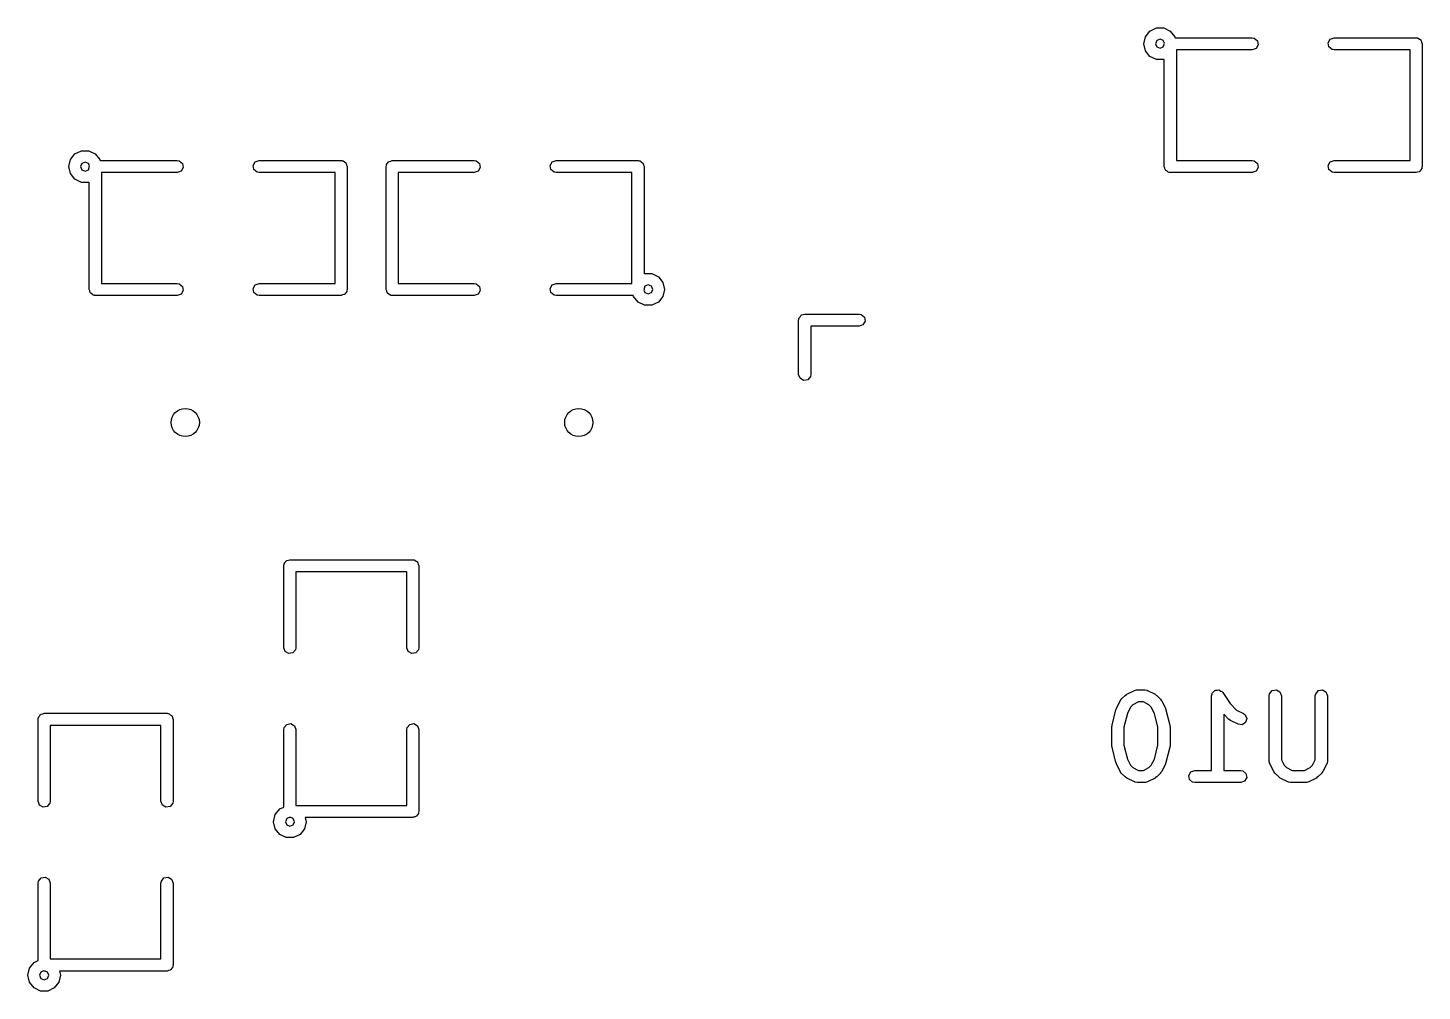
# Model space of a CAD drawing. Extents: x 0.07 to 3.45, y 0.19 to 1.81.
# Drawn here: x 1.907 to 2.588, y 1.082 to 1.553 of the extents above; entities that cross this region are included whole.
import ezdxf

# ---------------------------------------------------------------- set-up
doc = ezdxf.new("R2010")
doc.units = 0
doc.header["$MEASUREMENT"] = 0
doc.layers.add('BLACK', color=7, linetype='CONTINUOUS')

msp = doc.modelspace()

# ---------------------------------------------------------------- linework, layer by layer
at = {"layer": 'BLACK', "linetype": 'CONTINUOUS'}
for p, q in [((2.45504, 1.55122), (2.45823, 1.55275)), ((2.45823, 1.55275), (2.46177, 1.55275)), ((2.46177, 1.55275), (2.46496, 1.55122)), ((2.45205, 1.545), (2.45283, 1.54845)), ((2.45283, 1.54845), (2.45504, 1.55122)), ((2.45843, 1.54657), (2.45778, 1.545)), ((2.46, 1.54722), (2.45843, 1.54657)), ((2.46157, 1.54657), (2.46, 1.54722)), ((2.4621, 1.54529), (2.46157, 1.54657)), ((2.46496, 1.55122), (2.46717, 1.54845)), ((2.46717, 1.54845), (2.46728, 1.54795)), ((2.46728, 1.54795), (2.505, 1.54795)), ((2.505, 1.54795), (2.50601, 1.54777)), ((2.50601, 1.54777), (2.50756, 1.54648)), ((2.50756, 1.54648), (2.50791, 1.54449)), ((2.54209, 1.54551), (2.5431, 1.54726)), ((2.5431, 1.54726), (2.545, 1.54795)), ((2.545, 1.54795), (2.585, 1.54795)), ((2.585, 1.54795), (2.58538, 1.54789)), ((2.58538, 1.54789), (2.58551, 1.54791)), ((2.58551, 1.54791), (2.58563, 1.54784)), ((2.58563, 1.54784), (2.58601, 1.54777)), ((2.58601, 1.54777), (2.5866, 1.54728)), ((2.5866, 1.54728), (2.58726, 1.5469)), ((2.58726, 1.5469), (2.58735, 1.54665)), ((2.58735, 1.54665), (2.58756, 1.54648)), ((2.58756, 1.54648), (2.58769, 1.54572)), ((2.58769, 1.54572), (2.58795, 1.545)), ((2.45283, 1.54155), (2.45205, 1.545)), ((2.45504, 1.53878), (2.45283, 1.54155)), ((2.45778, 1.545), (2.45843, 1.54343)), ((2.45843, 1.54343), (2.46, 1.54278)), ((2.46, 1.54278), (2.46157, 1.54343)), ((2.46157, 1.54343), (2.46205, 1.54459)), ((2.46205, 1.545), (2.4621, 1.54529)), ((2.46205, 1.54459), (2.46205, 1.545)), ((2.505, 1.54205), (2.46795, 1.54205)), ((2.46795, 1.54205), (2.46795, 1.48795)), ((2.5069, 1.54274), (2.505, 1.54205)), ((2.50791, 1.54449), (2.5069, 1.54274)), ((2.54244, 1.54352), (2.54209, 1.54551)), ((2.54399, 1.54223), (2.54244, 1.54352)), ((2.545, 1.54205), (2.54399, 1.54223)), ((2.58205, 1.54205), (2.545, 1.54205)), ((2.58205, 1.48795), (2.58205, 1.54205)), ((2.58795, 1.545), (2.58795, 1.485)), ((2.45823, 1.53725), (2.45504, 1.53878)), ((2.46177, 1.53725), (2.45823, 1.53725)), ((2.46205, 1.53738), (2.46177, 1.53725)), ((2.46205, 1.485), (2.46205, 1.53738)), ((1.92783, 1.48845), (1.93004, 1.49122)), ((1.93004, 1.49122), (1.93323, 1.49275)), ((1.93323, 1.49275), (1.93677, 1.49275)), ((1.93677, 1.49275), (1.93996, 1.49122)), ((1.93996, 1.49122), (1.94217, 1.48845)), ((1.92705, 1.485), (1.92783, 1.48845)), ((1.92783, 1.48155), (1.92705, 1.485)), ((1.93343, 1.48657), (1.93278, 1.485)), ((1.93278, 1.485), (1.93343, 1.48343)), ((1.935, 1.48722), (1.93343, 1.48657)), ((1.93657, 1.48657), (1.935, 1.48722)), ((1.9371, 1.48529), (1.93657, 1.48657)), ((1.93657, 1.48343), (1.93705, 1.48459)), ((1.93705, 1.485), (1.9371, 1.48529)), ((1.93705, 1.48459), (1.93705, 1.485)), ((1.94217, 1.48845), (1.94228, 1.48795)), ((1.94228, 1.48795), (1.98, 1.48795)), ((1.98, 1.48795), (1.98101, 1.48777)), ((1.98101, 1.48777), (1.98256, 1.48648)), ((1.98291, 1.48449), (1.9819, 1.48274)), ((1.98256, 1.48648), (1.98291, 1.48449)), ((2.01709, 1.48551), (2.0181, 1.48726)), ((2.01744, 1.48352), (2.01709, 1.48551)), ((2.0181, 1.48726), (2.02, 1.48795)), ((2.02, 1.48795), (2.06, 1.48795)), ((2.06, 1.48795), (2.06038, 1.48789)), ((2.06038, 1.48789), (2.06051, 1.48791)), ((2.06051, 1.48791), (2.06063, 1.48784)), ((2.06063, 1.48784), (2.06101, 1.48777)), ((2.06101, 1.48777), (2.0616, 1.48728)), ((2.0616, 1.48728), (2.06226, 1.4869)), ((2.06226, 1.4869), (2.06235, 1.48665)), ((2.06235, 1.48665), (2.06256, 1.48648)), ((2.06256, 1.48648), (2.06269, 1.48572)), ((2.06269, 1.48572), (2.06295, 1.485)), ((2.06295, 1.485), (2.06295, 1.425)), ((2.08205, 1.485), (2.08211, 1.48538)), ((2.08205, 1.425), (2.08205, 1.485)), ((2.08209, 1.48551), (2.08216, 1.48563)), ((2.08211, 1.48538), (2.08209, 1.48551)), ((2.08216, 1.48563), (2.08223, 1.48601)), ((2.08223, 1.48601), (2.08272, 1.4866)), ((2.08272, 1.4866), (2.0831, 1.48726)), ((2.0831, 1.48726), (2.08335, 1.48735)), ((2.08335, 1.48735), (2.08352, 1.48756)), ((2.08352, 1.48756), (2.08428, 1.48769)), ((2.08428, 1.48769), (2.085, 1.48795)), ((2.085, 1.48795), (2.125, 1.48795)), ((2.125, 1.48795), (2.12601, 1.48777)), ((2.12601, 1.48777), (2.12756, 1.48648)), ((2.12791, 1.48449), (2.1269, 1.48274)), ((2.12756, 1.48648), (2.12791, 1.48449)), ((2.16209, 1.48551), (2.1631, 1.48726)), ((2.16244, 1.48352), (2.16209, 1.48551)), ((2.1631, 1.48726), (2.165, 1.48795)), ((2.165, 1.48795), (2.205, 1.48795)), ((2.205, 1.48795), (2.20538, 1.48789)), ((2.20538, 1.48789), (2.20551, 1.48791)), ((2.20551, 1.48791), (2.20563, 1.48784)), ((2.20563, 1.48784), (2.20601, 1.48777)), ((2.20601, 1.48777), (2.2066, 1.48728)), ((2.2066, 1.48728), (2.20726, 1.4869)), ((2.20726, 1.4869), (2.20735, 1.48665)), ((2.20735, 1.48665), (2.20756, 1.48648)), ((2.20756, 1.48648), (2.20769, 1.48572)), ((2.20769, 1.48572), (2.20795, 1.485)), ((2.20795, 1.485), (2.20795, 1.43262)), ((2.46231, 1.48428), (2.46205, 1.485)), ((2.46795, 1.48795), (2.505, 1.48795)), ((2.505, 1.48795), (2.50601, 1.48777)), ((2.50601, 1.48777), (2.50756, 1.48648)), ((2.50791, 1.48449), (2.5069, 1.48274)), ((2.50756, 1.48648), (2.50791, 1.48449)), ((2.54209, 1.48551), (2.5431, 1.48726)), ((2.54244, 1.48352), (2.54209, 1.48551)), ((2.5431, 1.48726), (2.545, 1.48795)), ((2.545, 1.48795), (2.58205, 1.48795)), ((2.58791, 1.48449), (2.58784, 1.48437)), ((2.58795, 1.485), (2.58789, 1.48462)), ((2.58789, 1.48462), (2.58791, 1.48449)), ((1.93004, 1.47878), (1.92783, 1.48155)), ((1.93323, 1.47725), (1.93004, 1.47878)), ((1.93343, 1.48343), (1.935, 1.48278)), ((1.935, 1.48278), (1.93657, 1.48343)), ((1.98, 1.48205), (1.94295, 1.48205)), ((1.94295, 1.48205), (1.94295, 1.42795)), ((1.9819, 1.48274), (1.98, 1.48205)), ((2.01899, 1.48223), (2.01744, 1.48352)), ((2.02, 1.48205), (2.01899, 1.48223)), ((2.05705, 1.48205), (2.02, 1.48205)), ((2.05705, 1.42795), (2.05705, 1.48205)), ((2.125, 1.48205), (2.08795, 1.48205)), ((2.08795, 1.48205), (2.08795, 1.42795)), ((2.1269, 1.48274), (2.125, 1.48205)), ((2.16399, 1.48223), (2.16244, 1.48352)), ((2.165, 1.48205), (2.16399, 1.48223)), ((2.20205, 1.48205), (2.165, 1.48205)), ((2.20205, 1.42795), (2.20205, 1.48205)), ((2.46244, 1.48352), (2.46231, 1.48428)), ((2.46265, 1.48335), (2.46244, 1.48352)), ((2.46274, 1.4831), (2.46265, 1.48335)), ((2.4634, 1.48272), (2.46274, 1.4831)), ((2.46399, 1.48223), (2.4634, 1.48272)), ((2.46437, 1.48216), (2.46399, 1.48223)), ((2.46449, 1.48209), (2.46437, 1.48216)), ((2.46462, 1.48211), (2.46449, 1.48209)), ((2.465, 1.48205), (2.46462, 1.48211)), ((2.505, 1.48205), (2.465, 1.48205)), ((2.5069, 1.48274), (2.505, 1.48205)), ((2.54399, 1.48223), (2.54244, 1.48352)), ((2.545, 1.48205), (2.54399, 1.48223)), ((2.585, 1.48205), (2.545, 1.48205)), ((2.58572, 1.48231), (2.585, 1.48205)), ((2.58648, 1.48244), (2.58572, 1.48231)), ((2.58665, 1.48265), (2.58648, 1.48244)), ((2.5869, 1.48274), (2.58665, 1.48265)), ((2.58728, 1.4834), (2.5869, 1.48274)), ((2.58777, 1.48399), (2.58728, 1.4834)), ((2.58784, 1.48437), (2.58777, 1.48399)), ((1.93677, 1.47725), (1.93323, 1.47725)), ((1.93705, 1.47738), (1.93677, 1.47725)), ((1.93705, 1.425), (1.93705, 1.47738)), ((2.20795, 1.43262), (2.20823, 1.43275)), ((2.20823, 1.43275), (2.21177, 1.43275)), ((2.21177, 1.43275), (2.21496, 1.43122)), ((2.21496, 1.43122), (2.21717, 1.42845)), ((1.93731, 1.42428), (1.93705, 1.425)), ((1.93744, 1.42352), (1.93731, 1.42428)), ((1.93765, 1.42335), (1.93744, 1.42352)), ((1.93774, 1.4231), (1.93765, 1.42335)), ((1.9384, 1.42272), (1.93774, 1.4231)), ((1.94295, 1.42795), (1.98, 1.42795)), ((1.98, 1.42795), (1.98101, 1.42777)), ((1.98101, 1.42777), (1.98256, 1.42648)), ((1.98291, 1.42449), (1.9819, 1.42274)), ((1.98256, 1.42648), (1.98291, 1.42449)), ((2.01709, 1.42551), (2.0181, 1.42726)), ((2.01744, 1.42352), (2.01709, 1.42551)), ((2.01899, 1.42223), (2.01744, 1.42352)), ((2.0181, 1.42726), (2.02, 1.42795)), ((2.02, 1.42795), (2.05705, 1.42795)), ((2.06228, 1.4234), (2.0619, 1.42274)), ((2.06277, 1.42399), (2.06228, 1.4234)), ((2.06284, 1.42437), (2.06277, 1.42399)), ((2.06291, 1.42449), (2.06284, 1.42437)), ((2.06295, 1.425), (2.06289, 1.42462)), ((2.06289, 1.42462), (2.06291, 1.42449)), ((2.08231, 1.42428), (2.08205, 1.425)), ((2.08244, 1.42352), (2.08231, 1.42428)), ((2.08265, 1.42335), (2.08244, 1.42352)), ((2.08274, 1.4231), (2.08265, 1.42335)), ((2.0834, 1.42272), (2.08274, 1.4231)), ((2.08795, 1.42795), (2.125, 1.42795)), ((2.125, 1.42795), (2.12601, 1.42777)), ((2.12601, 1.42777), (2.12756, 1.42648)), ((2.12791, 1.42449), (2.1269, 1.42274)), ((2.12756, 1.42648), (2.12791, 1.42449)), ((2.16209, 1.42551), (2.1631, 1.42726)), ((2.16244, 1.42352), (2.16209, 1.42551)), ((2.16399, 1.42223), (2.16244, 1.42352)), ((2.1631, 1.42726), (2.165, 1.42795)), ((2.165, 1.42795), (2.20205, 1.42795)), ((2.20795, 1.425), (2.2079, 1.42471)), ((2.2079, 1.42471), (2.20843, 1.42343)), ((2.20843, 1.42657), (2.20795, 1.42541)), ((2.20795, 1.42541), (2.20795, 1.425)), ((2.21, 1.42722), (2.20843, 1.42657)), ((2.20843, 1.42343), (2.21, 1.42278)), ((2.21157, 1.42657), (2.21, 1.42722)), ((2.21, 1.42278), (2.21157, 1.42343)), ((2.21222, 1.425), (2.21157, 1.42657)), ((2.21157, 1.42343), (2.21222, 1.425)), ((2.21717, 1.42845), (2.21795, 1.425)), ((2.21795, 1.425), (2.21717, 1.42155)), ((1.93899, 1.42223), (1.9384, 1.42272)), ((1.93937, 1.42216), (1.93899, 1.42223)), ((1.93949, 1.42209), (1.93937, 1.42216)), ((1.93962, 1.42211), (1.93949, 1.42209)), ((1.94, 1.42205), (1.93962, 1.42211)), ((1.98, 1.42205), (1.94, 1.42205)), ((1.9819, 1.42274), (1.98, 1.42205)), ((2.02, 1.42205), (2.01899, 1.42223)), ((2.06, 1.42205), (2.02, 1.42205)), ((2.06072, 1.42231), (2.06, 1.42205)), ((2.06148, 1.42244), (2.06072, 1.42231)), ((2.06165, 1.42265), (2.06148, 1.42244)), ((2.0619, 1.42274), (2.06165, 1.42265)), ((2.08399, 1.42223), (2.0834, 1.42272)), ((2.08437, 1.42216), (2.08399, 1.42223)), ((2.08449, 1.42209), (2.08437, 1.42216)), ((2.08462, 1.42211), (2.08449, 1.42209)), ((2.085, 1.42205), (2.08462, 1.42211)), ((2.125, 1.42205), (2.085, 1.42205)), ((2.1269, 1.42274), (2.125, 1.42205)), ((2.165, 1.42205), (2.16399, 1.42223)), ((2.20272, 1.42205), (2.165, 1.42205)), ((2.20283, 1.42155), (2.20272, 1.42205)), ((2.20504, 1.41878), (2.20283, 1.42155)), ((2.20823, 1.41725), (2.20504, 1.41878)), ((2.21177, 1.41725), (2.20823, 1.41725)), ((2.21496, 1.41878), (2.21177, 1.41725)), ((2.21717, 1.42155), (2.21496, 1.41878)), ((2.28346, 1.41004), (2.28353, 1.41042)), ((2.28346, 1.38346), (2.28346, 1.41004)), ((2.28351, 1.41055), (2.28357, 1.41067)), ((2.28353, 1.41042), (2.28351, 1.41055)), ((2.28357, 1.41067), (2.28364, 1.41105)), ((2.28364, 1.41105), (2.28414, 1.41164)), ((2.28414, 1.41164), (2.28452, 1.4123)), ((2.28452, 1.4123), (2.28477, 1.41239)), ((2.28477, 1.41239), (2.28494, 1.4126)), ((2.28494, 1.4126), (2.2857, 1.41273)), ((2.2857, 1.41273), (2.28642, 1.41299)), ((2.28642, 1.41299), (2.31299, 1.41299)), ((2.31299, 1.41299), (2.314, 1.41281)), ((2.314, 1.41281), (2.31555, 1.41152)), ((2.3159, 1.40953), (2.31489, 1.40778)), ((2.31555, 1.41152), (2.3159, 1.40953)), ((2.31299, 1.40709), (2.28937, 1.40709)), ((2.28937, 1.40709), (2.28937, 1.38346)), ((2.31489, 1.40778), (2.31299, 1.40709)), ((2.28416, 1.38157), (2.28346, 1.38346)), ((2.28919, 1.38245), (2.28789, 1.38091)), ((2.28937, 1.38346), (2.28919, 1.38245)), ((2.2859, 1.38056), (2.28416, 1.38157)), ((2.28789, 1.38091), (2.2859, 1.38056)), ((2.03205, 1.29), (2.03211, 1.29038)), ((2.03205, 1.25), (2.03205, 1.29)), ((2.03209, 1.29051), (2.03216, 1.29063)), ((2.03211, 1.29038), (2.03209, 1.29051)), ((2.03216, 1.29063), (2.03223, 1.29101)), ((2.03223, 1.29101), (2.03272, 1.2916)), ((2.03272, 1.2916), (2.0331, 1.29226)), ((2.0331, 1.29226), (2.03335, 1.29235)), ((2.03335, 1.29235), (2.03352, 1.29256)), ((2.03352, 1.29256), (2.03428, 1.29269)), ((2.03428, 1.29269), (2.035, 1.29295)), ((2.035, 1.29295), (2.095, 1.29295)), ((2.09205, 1.28705), (2.03795, 1.28705)), ((2.03795, 1.28705), (2.03795, 1.25)), ((2.09205, 1.25), (2.09205, 1.28705)), ((2.095, 1.29295), (2.09538, 1.29289)), ((2.09538, 1.29289), (2.09551, 1.29291)), ((2.09551, 1.29291), (2.09563, 1.29284)), ((2.09563, 1.29284), (2.09601, 1.29277)), ((2.09601, 1.29277), (2.0966, 1.29228)), ((2.0966, 1.29228), (2.09726, 1.2919)), ((2.09726, 1.2919), (2.09735, 1.29165)), ((2.09735, 1.29165), (2.09756, 1.29148)), ((2.09756, 1.29148), (2.09769, 1.29072)), ((2.09769, 1.29072), (2.09795, 1.29)), ((2.09795, 1.29), (2.09795, 1.25)), ((2.03274, 1.2481), (2.03205, 1.25)), ((2.03449, 1.24709), (2.03274, 1.2481)), ((2.03648, 1.24744), (2.03449, 1.24709)), ((2.03777, 1.24899), (2.03648, 1.24744)), ((2.03795, 1.25), (2.03777, 1.24899)), ((2.09274, 1.2481), (2.09205, 1.25)), ((2.09449, 1.24709), (2.09274, 1.2481)), ((2.09648, 1.24744), (2.09449, 1.24709)), ((2.09777, 1.24899), (2.09648, 1.24744)), ((2.09795, 1.25), (2.09777, 1.24899)), ((2.44104, 1.2248), (2.44292, 1.22668)), ((2.44292, 1.22668), (2.44364, 1.22718)), ((2.44364, 1.22718), (2.44369, 1.22723)), ((2.44369, 1.22723), (2.44743, 1.2291)), ((2.44743, 1.2291), (2.44842, 1.2294)), ((2.44842, 1.2294), (2.44859, 1.22936)), ((2.44859, 1.22936), (2.44876, 1.22942)), ((2.44876, 1.22942), (2.4525, 1.22942)), ((2.4525, 1.22942), (2.45351, 1.22924)), ((2.45351, 1.22924), (2.45365, 1.22912)), ((2.45365, 1.22912), (2.45383, 1.2291)), ((2.45383, 1.2291), (2.45757, 1.22723)), ((2.45757, 1.22723), (2.45828, 1.2267)), ((2.45828, 1.2267), (2.45834, 1.22668)), ((2.45834, 1.22668), (2.46022, 1.2248)), ((2.48517, 1.22646), (2.48535, 1.22747)), ((2.48517, 1.19005), (2.48517, 1.22646)), ((2.48535, 1.22747), (2.48546, 1.2276)), ((2.48546, 1.2276), (2.48548, 1.22777)), ((2.48548, 1.22777), (2.4861, 1.22836)), ((2.4861, 1.22836), (2.48665, 1.22902)), ((2.48665, 1.22902), (2.48682, 1.22905)), ((2.48682, 1.22905), (2.48694, 1.22917)), ((2.48694, 1.22917), (2.48779, 1.22922)), ((2.48779, 1.22922), (2.48864, 1.22937)), ((2.48864, 1.22937), (2.48879, 1.22929)), ((2.48879, 1.22929), (2.48895, 1.2293)), ((2.48895, 1.2293), (2.48964, 1.22879)), ((2.48964, 1.22879), (2.49039, 1.22836)), ((2.49039, 1.22836), (2.49045, 1.2282)), ((2.49045, 1.2282), (2.49058, 1.2281)), ((2.49058, 1.2281), (2.49417, 1.22272)), ((2.51329, 1.22646), (2.51347, 1.22747)), ((2.51329, 1.19459), (2.51329, 1.22646)), ((2.51347, 1.22747), (2.51477, 1.22902)), ((2.51477, 1.22902), (2.51676, 1.22937)), ((2.51676, 1.22937), (2.51851, 1.22836)), ((2.51851, 1.22836), (2.5192, 1.22646)), ((2.5192, 1.22646), (2.5192, 1.19529)), ((2.53579, 1.22646), (2.53597, 1.22747)), ((2.53579, 1.19529), (2.53579, 1.22646)), ((2.53597, 1.22747), (2.53727, 1.22902)), ((2.53727, 1.22902), (2.53926, 1.22937)), ((2.53926, 1.22937), (2.54101, 1.22836)), ((2.54101, 1.22836), (2.5417, 1.22646)), ((2.5417, 1.22646), (2.5417, 1.19459)), ((2.43652, 1.21218), (2.43839, 1.21968)), ((2.43839, 1.21968), (2.4386, 1.22015)), ((2.4386, 1.22015), (2.43862, 1.22029)), ((2.43862, 1.22029), (2.44049, 1.22403)), ((2.44049, 1.22403), (2.44102, 1.22474)), ((2.44102, 1.22474), (2.44104, 1.2248)), ((2.44556, 1.22097), (2.44404, 1.21793)), ((2.44675, 1.22216), (2.44556, 1.22097)), ((2.44945, 1.22351), (2.44675, 1.22216)), ((2.45181, 1.22351), (2.44945, 1.22351)), ((2.45451, 1.22216), (2.45181, 1.22351)), ((2.4557, 1.22097), (2.45451, 1.22216)), ((2.45722, 1.21793), (2.4557, 1.22097)), ((2.46022, 1.2248), (2.46072, 1.22408)), ((2.46072, 1.22408), (2.46077, 1.22403)), ((2.46077, 1.22403), (2.46264, 1.22029)), ((2.46264, 1.22029), (2.46279, 1.2198)), ((2.46279, 1.2198), (2.46287, 1.21968)), ((2.46287, 1.21968), (2.46474, 1.21218)), ((2.49417, 1.22272), (2.49737, 1.21952)), ((2.49737, 1.21952), (2.50069, 1.21786)), ((1.91205, 1.215), (1.91211, 1.21538)), ((1.91205, 1.175), (1.91205, 1.215)), ((1.91209, 1.21551), (1.91216, 1.21563)), ((1.91211, 1.21538), (1.91209, 1.21551)), ((1.91216, 1.21563), (1.91223, 1.21601)), ((1.91223, 1.21601), (1.91272, 1.2166)), ((1.91272, 1.2166), (1.9131, 1.21726)), ((1.9131, 1.21726), (1.91335, 1.21735)), ((1.91335, 1.21735), (1.91352, 1.21756)), ((1.91352, 1.21756), (1.91428, 1.21769)), ((1.91428, 1.21769), (1.915, 1.21795)), ((1.915, 1.21795), (1.975, 1.21795)), ((1.97205, 1.21205), (1.91795, 1.21205)), ((1.91795, 1.21205), (1.91795, 1.175)), ((1.97205, 1.175), (1.97205, 1.21205)), ((1.975, 1.21795), (1.97538, 1.21789)), ((1.97538, 1.21789), (1.97551, 1.21791)), ((1.97551, 1.21791), (1.97563, 1.21784)), ((1.97563, 1.21784), (1.97601, 1.21777)), ((1.97601, 1.21777), (1.9766, 1.21728)), ((1.9766, 1.21728), (1.97726, 1.2169)), ((1.97726, 1.2169), (1.97735, 1.21665)), ((1.97735, 1.21665), (1.97756, 1.21648)), ((1.97756, 1.21648), (1.97769, 1.21572)), ((1.97769, 1.21572), (1.97795, 1.215)), ((1.97795, 1.215), (1.97795, 1.175)), ((2.03223, 1.21101), (2.03352, 1.21256)), ((2.03352, 1.21256), (2.03551, 1.21291)), ((2.03551, 1.21291), (2.03726, 1.2119)), ((2.09223, 1.21101), (2.09352, 1.21256)), ((2.09352, 1.21256), (2.09551, 1.21291)), ((2.09551, 1.21291), (2.09726, 1.2119)), ((2.43643, 1.21147), (2.43653, 1.21205)), ((2.43653, 1.21205), (2.43652, 1.21218)), ((2.44404, 1.21793), (2.44233, 1.2111)), ((2.45893, 1.2111), (2.45722, 1.21793)), ((2.46474, 1.21218), (2.46478, 1.21159)), ((2.49354, 1.215), (2.49108, 1.21746)), ((2.49108, 1.21746), (2.49108, 1.19005)), ((2.49359, 1.21497), (2.49354, 1.215)), ((2.4943, 1.21445), (2.49359, 1.21497)), ((2.49805, 1.21257), (2.4943, 1.21445)), ((2.50006, 1.21234), (2.49805, 1.21257)), ((2.50175, 1.21346), (2.50006, 1.21234)), ((2.50069, 1.21786), (2.50152, 1.21725)), ((2.50152, 1.21725), (2.50232, 1.21539)), ((2.50232, 1.21539), (2.50175, 1.21346)), ((2.03205, 1.21), (2.03223, 1.21101)), ((2.03205, 1.17218), (2.03205, 1.21)), ((2.03726, 1.2119), (2.03795, 1.21)), ((2.03795, 1.21), (2.03795, 1.17295)), ((2.09205, 1.21), (2.09223, 1.21101)), ((2.09205, 1.17295), (2.09205, 1.21)), ((2.09726, 1.2119), (2.09795, 1.21)), ((2.09795, 1.21), (2.09795, 1.17)), ((2.43643, 1.20209), (2.43643, 1.21147)), ((2.44233, 1.2111), (2.44233, 1.20246)), ((2.45893, 1.20246), (2.45893, 1.2111)), ((2.46478, 1.21159), (2.46483, 1.21147)), ((2.46483, 1.21147), (2.46483, 1.20209)), ((2.43648, 1.20196), (2.43643, 1.20209)), ((2.43652, 1.20138), (2.43648, 1.20196)), ((2.43839, 1.19388), (2.43652, 1.20138)), ((2.44233, 1.20246), (2.44404, 1.19562)), ((2.45722, 1.19562), (2.45893, 1.20246)), ((2.46474, 1.20138), (2.46287, 1.19388)), ((2.46483, 1.20209), (2.46473, 1.20151)), ((2.46473, 1.20151), (2.46474, 1.20138)), ((2.43847, 1.19376), (2.43839, 1.19388)), ((2.43862, 1.19327), (2.43847, 1.19376)), ((2.44049, 1.18952), (2.43862, 1.19327)), ((2.44404, 1.19562), (2.44556, 1.19259)), ((2.44556, 1.19259), (2.44675, 1.1914)), ((2.45451, 1.1914), (2.4557, 1.19259)), ((2.4557, 1.19259), (2.45722, 1.19562)), ((2.46264, 1.19327), (2.46077, 1.18952)), ((2.46266, 1.19341), (2.46264, 1.19327)), ((2.46287, 1.19388), (2.46266, 1.19341)), ((2.51335, 1.19443), (2.51329, 1.19459)), ((2.51331, 1.19426), (2.51335, 1.19443)), ((2.51361, 1.19327), (2.51331, 1.19426)), ((2.51548, 1.18952), (2.51361, 1.19327)), ((2.5192, 1.19529), (2.52055, 1.19259)), ((2.52055, 1.19259), (2.52175, 1.1914)), ((2.53325, 1.1914), (2.53444, 1.19259)), ((2.53444, 1.19259), (2.53579, 1.19529)), ((2.54138, 1.19327), (2.53951, 1.18952)), ((2.54141, 1.19345), (2.54138, 1.19327)), ((2.54152, 1.19358), (2.54141, 1.19345)), ((2.5417, 1.19459), (2.54152, 1.19358)), ((2.44054, 1.18948), (2.44049, 1.18952)), ((2.44104, 1.18876), (2.44054, 1.18948)), ((2.44292, 1.18688), (2.44104, 1.18876)), ((2.44298, 1.18685), (2.44292, 1.18688)), ((2.44369, 1.18633), (2.44298, 1.18685)), ((2.44743, 1.18445), (2.44369, 1.18633)), ((2.44675, 1.1914), (2.44945, 1.19005)), ((2.44945, 1.19005), (2.45181, 1.19005)), ((2.45181, 1.19005), (2.45451, 1.1914)), ((2.45757, 1.18633), (2.45383, 1.18445)), ((2.45762, 1.18637), (2.45757, 1.18633)), ((2.45834, 1.18688), (2.45762, 1.18637)), ((2.46022, 1.18876), (2.45834, 1.18688)), ((2.46024, 1.18881), (2.46022, 1.18876)), ((2.46077, 1.18952), (2.46024, 1.18881)), ((2.47397, 1.18761), (2.47498, 1.18936)), ((2.47432, 1.18562), (2.47397, 1.18761)), ((2.47587, 1.18432), (2.47432, 1.18562)), ((2.47498, 1.18936), (2.47688, 1.19005)), ((2.47688, 1.19005), (2.48517, 1.19005)), ((2.49108, 1.19005), (2.49937, 1.19005)), ((2.49937, 1.19005), (2.50038, 1.18987)), ((2.50127, 1.18483), (2.49937, 1.18414)), ((2.50038, 1.18987), (2.50193, 1.18857)), ((2.50228, 1.18658), (2.50127, 1.18483)), ((2.50193, 1.18857), (2.50228, 1.18658)), ((2.51553, 1.18948), (2.51548, 1.18952)), ((2.51603, 1.18876), (2.51553, 1.18948)), ((2.51791, 1.18688), (2.51603, 1.18876)), ((2.51797, 1.18685), (2.51791, 1.18688)), ((2.51868, 1.18633), (2.51797, 1.18685)), ((2.52243, 1.18445), (2.51868, 1.18633)), ((2.52175, 1.1914), (2.52444, 1.19005)), ((2.52444, 1.19005), (2.53055, 1.19005)), ((2.53055, 1.19005), (2.53325, 1.1914)), ((2.53631, 1.18633), (2.53257, 1.18445)), ((2.53636, 1.18637), (2.53631, 1.18633)), ((2.53708, 1.18688), (2.53636, 1.18637)), ((2.53896, 1.18876), (2.53708, 1.18688)), ((2.53898, 1.18881), (2.53896, 1.18876)), ((2.53951, 1.18952), (2.53898, 1.18881)), ((2.44761, 1.18443), (2.44743, 1.18445)), ((2.44775, 1.18432), (2.44761, 1.18443)), ((2.44876, 1.18414), (2.44775, 1.18432)), ((2.4525, 1.18414), (2.44876, 1.18414)), ((2.45267, 1.1842), (2.4525, 1.18414)), ((2.45284, 1.18416), (2.45267, 1.1842)), ((2.45383, 1.18445), (2.45284, 1.18416)), ((2.47688, 1.18414), (2.47587, 1.18432)), ((2.49937, 1.18414), (2.47688, 1.18414)), ((2.5226, 1.18443), (2.52243, 1.18445)), ((2.52274, 1.18432), (2.5226, 1.18443)), ((2.52375, 1.18414), (2.52274, 1.18432)), ((2.53124, 1.18414), (2.52375, 1.18414)), ((2.53141, 1.1842), (2.53124, 1.18414)), ((2.53158, 1.18416), (2.53141, 1.1842)), ((2.53257, 1.18445), (2.53158, 1.18416)), ((1.91274, 1.1731), (1.91205, 1.175)), ((1.91449, 1.17209), (1.91274, 1.1731)), ((1.91648, 1.17244), (1.91449, 1.17209)), ((1.91777, 1.17399), (1.91648, 1.17244)), ((1.91795, 1.175), (1.91777, 1.17399)), ((1.97274, 1.1731), (1.97205, 1.175)), ((1.97449, 1.17209), (1.97274, 1.1731)), ((1.97648, 1.17244), (1.97449, 1.17209)), ((1.97777, 1.17399), (1.97648, 1.17244)), ((1.97795, 1.175), (1.97777, 1.17399)), ((2.02783, 1.16845), (2.03004, 1.17122)), ((2.03004, 1.17122), (2.03205, 1.17218)), ((2.03795, 1.17295), (2.09205, 1.17295)), ((2.02705, 1.165), (2.02783, 1.16845)), ((2.02783, 1.16155), (2.02705, 1.165)), ((2.03343, 1.16657), (2.03278, 1.165)), ((2.03278, 1.165), (2.03343, 1.16343)), ((2.03471, 1.1671), (2.03343, 1.16657)), ((2.035, 1.16705), (2.03471, 1.1671)), ((2.03541, 1.16705), (2.035, 1.16705)), ((2.03657, 1.16657), (2.03541, 1.16705)), ((2.03722, 1.165), (2.03657, 1.16657)), ((2.03657, 1.16343), (2.03722, 1.165)), ((2.04295, 1.165), (2.04217, 1.16155)), ((2.095, 1.16705), (2.04249, 1.16705)), ((2.04249, 1.16705), (2.04295, 1.165)), ((2.09572, 1.16731), (2.095, 1.16705)), ((2.09648, 1.16744), (2.09572, 1.16731)), ((2.09665, 1.16765), (2.09648, 1.16744)), ((2.0969, 1.16774), (2.09665, 1.16765)), ((2.09728, 1.1684), (2.0969, 1.16774)), ((2.09777, 1.16899), (2.09728, 1.1684)), ((2.09784, 1.16937), (2.09777, 1.16899)), ((2.09791, 1.16949), (2.09784, 1.16937)), ((2.09795, 1.17), (2.09789, 1.16962)), ((2.09789, 1.16962), (2.09791, 1.16949)), ((2.03004, 1.15878), (2.02783, 1.16155)), ((2.03323, 1.15725), (2.03004, 1.15878)), ((2.03343, 1.16343), (2.035, 1.16278)), ((2.035, 1.16278), (2.03657, 1.16343)), ((2.03996, 1.15878), (2.03677, 1.15725)), ((2.04217, 1.16155), (2.03996, 1.15878)), ((2.03677, 1.15725), (2.03323, 1.15725)), ((1.91223, 1.13601), (1.91352, 1.13756)), ((1.91352, 1.13756), (1.91551, 1.13791)), ((1.91551, 1.13791), (1.91726, 1.1369)), ((1.97223, 1.13601), (1.97352, 1.13756)), ((1.97352, 1.13756), (1.97551, 1.13791)), ((1.97551, 1.13791), (1.97726, 1.1369)), ((1.91205, 1.135), (1.91223, 1.13601)), ((1.91205, 1.09718), (1.91205, 1.135)), ((1.91726, 1.1369), (1.91795, 1.135)), ((1.91795, 1.135), (1.91795, 1.09795)), ((1.97205, 1.135), (1.97223, 1.13601)), ((1.97205, 1.09795), (1.97205, 1.135)), ((1.97726, 1.1369), (1.97795, 1.135)), ((1.97795, 1.135), (1.97795, 1.095)), ((1.91004, 1.09622), (1.91205, 1.09718)), ((1.91795, 1.09795), (1.97205, 1.09795)), ((1.90705, 1.09), (1.90783, 1.09345)), ((1.90783, 1.08655), (1.90705, 1.09)), ((1.90783, 1.09345), (1.91004, 1.09622)), ((1.91343, 1.09157), (1.91278, 1.09)), ((1.91278, 1.09), (1.91343, 1.08843)), ((1.91471, 1.0921), (1.91343, 1.09157)), ((1.915, 1.09205), (1.91471, 1.0921)), ((1.91541, 1.09205), (1.915, 1.09205)), ((1.91657, 1.09157), (1.91541, 1.09205)), ((1.91722, 1.09), (1.91657, 1.09157)), ((1.91657, 1.08843), (1.91722, 1.09)), ((1.92295, 1.09), (1.92217, 1.08655)), ((1.975, 1.09205), (1.92249, 1.09205)), ((1.92249, 1.09205), (1.92295, 1.09)), ((1.97572, 1.09231), (1.975, 1.09205)), ((1.97648, 1.09244), (1.97572, 1.09231)), ((1.97665, 1.09265), (1.97648, 1.09244)), ((1.9769, 1.09274), (1.97665, 1.09265)), ((1.97728, 1.0934), (1.9769, 1.09274)), ((1.97777, 1.09399), (1.97728, 1.0934)), ((1.97784, 1.09437), (1.97777, 1.09399)), ((1.97791, 1.09449), (1.97784, 1.09437)), ((1.97795, 1.095), (1.97789, 1.09462)), ((1.97789, 1.09462), (1.97791, 1.09449)), ((1.91004, 1.08378), (1.90783, 1.08655)), ((1.91323, 1.08225), (1.91004, 1.08378)), ((1.91343, 1.08843), (1.915, 1.08778)), ((1.915, 1.08778), (1.91657, 1.08843)), ((1.91996, 1.08378), (1.91677, 1.08225)), ((1.92217, 1.08655), (1.91996, 1.08378)), ((1.91677, 1.08225), (1.91323, 1.08225))]:
    msp.add_line(p, q, dxfattribs=at)
at = {"layer": 'BLACK'}
for centre in [(1.9839, 1.36), (2.1761, 1.36)]:
    msp.add_circle(centre, 0.00689, dxfattribs=at)

doc.saveas('drawing.dxf')
